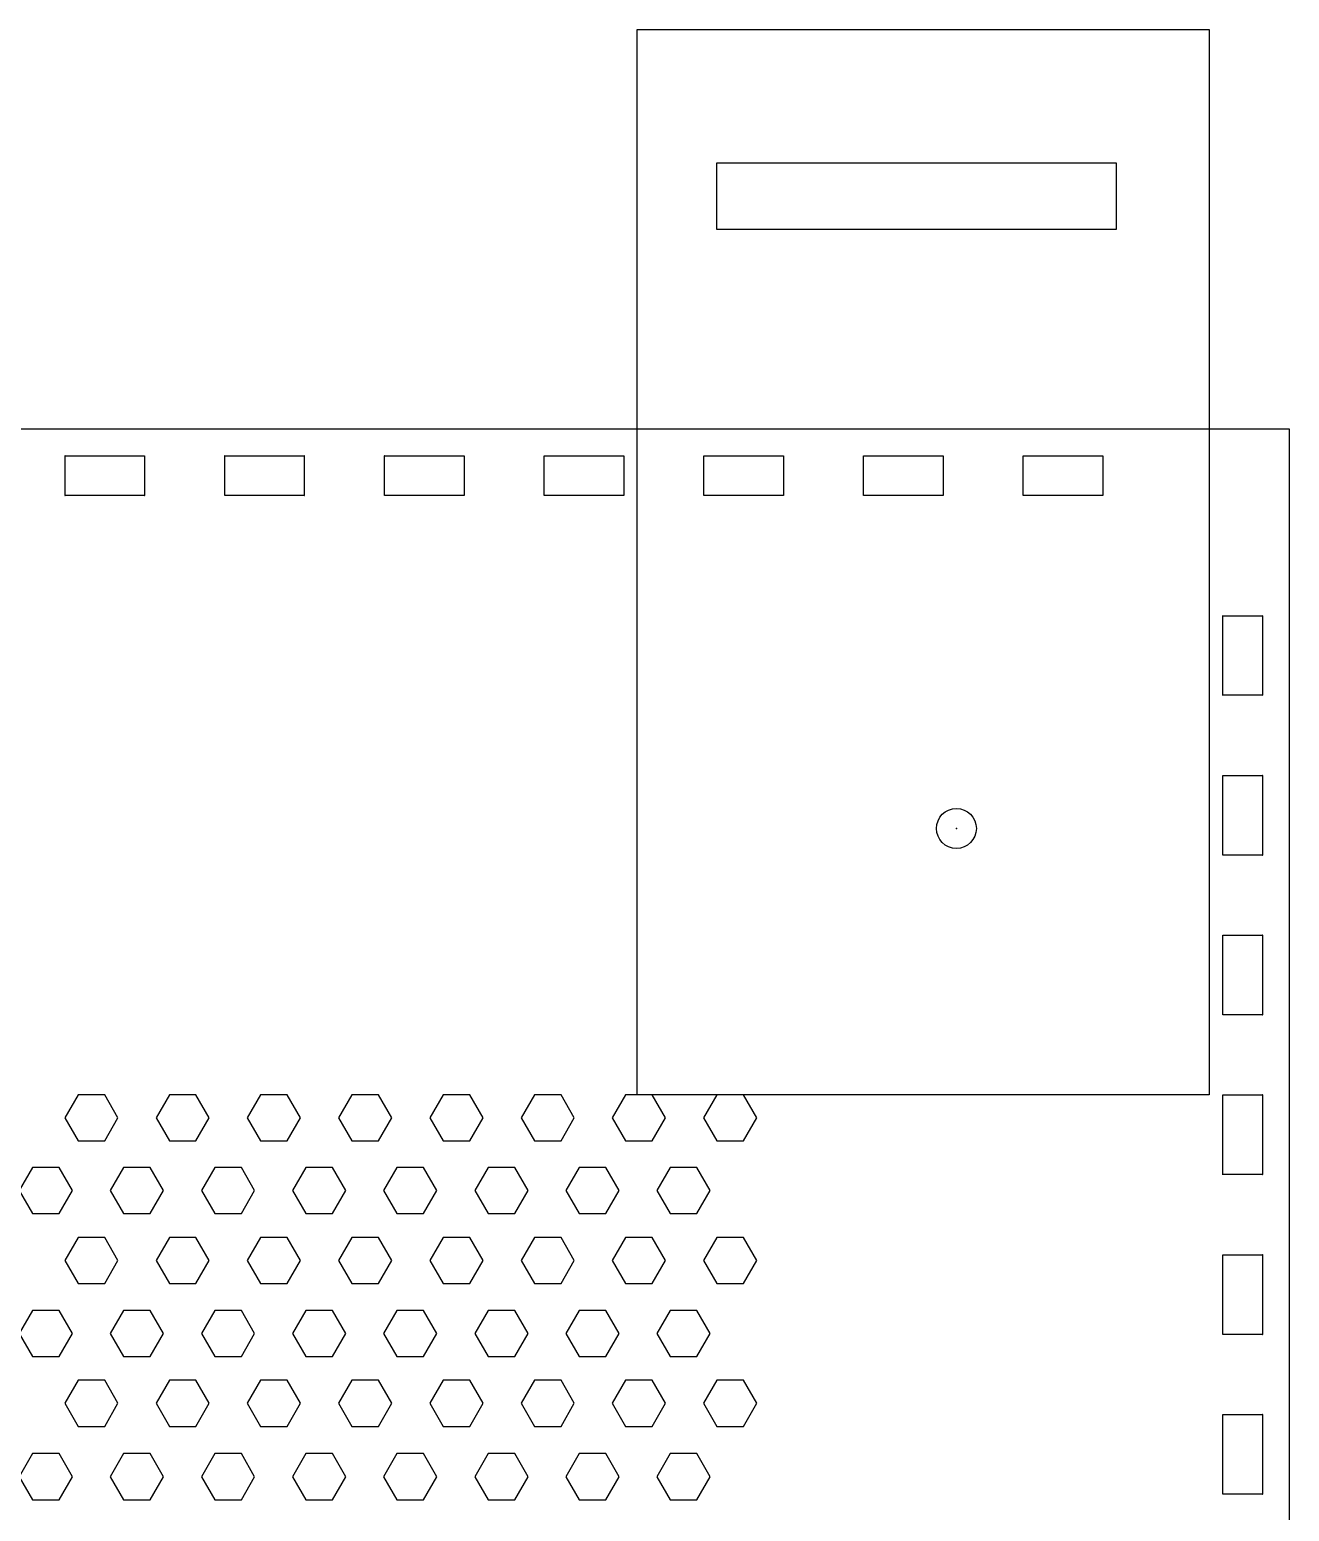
# Model space of a CAD drawing. Header units: millimetres. Extents: x 0 to 382, y -305 to 30.
# Drawn here: x 95.4 to 190, y -81.3 to 30 of the extents above; entities that cross this region are included whole.
import ezdxf

# ---------------------------------------------------------------- set-up
doc = ezdxf.new("R2010")
doc.units = ezdxf.units.MM
doc.header["$MEASUREMENT"] = 0
for name, color, linetype in [('boite_babycare v9_Sketch1', 7, 'Continuous'), ('boite_babycare v9_Sketch11', 7, 'Continuous'), ('boite_babycare v9_Sketch3', 7, 'Continuous'), ('boite_babycare v9_Sketch8', 7, 'Continuous')]:
    doc.layers.add(name, color=color, linetype=linetype)

msp = doc.modelspace()

# ---------------------------------------------------------------- linework, layer by layer
at = {"layer": 'boite_babycare v9_Sketch1'}
for p, q in [((190.01, 0), (0.01, 0)), ((190.02, -190.01), (190.02, -0.01)), ((98.02, -4.99), (98.02, -2.01)), ((98.02, -2.01), (101.01, -2.01)), ((101.01, -2.01), (104, -2.01)), ((104, -2.01), (104, -4.99)), ((110.02, -2.01), (113.01, -2.01)), ((110.02, -4.99), (110.02, -2.01)), ((113.01, -2.01), (116, -2.01)), ((116, -2.01), (116, -4.99)), ((122.02, -4.99), (122.02, -2.01)), ((122.02, -2.01), (125.01, -2.01)), ((125.01, -2.01), (128, -2.01)), ((128, -2.01), (128, -4.99)), ((134.02, -2.01), (137.01, -2.01)), ((134.02, -4.99), (134.02, -2.01)), ((137.01, -2.01), (140, -2.01)), ((140, -2.01), (140, -4.99)), ((146.02, -4.99), (146.02, -2.01)), ((146.02, -2.01), (149.01, -2.01)), ((149.01, -2.01), (152, -2.01)), ((152, -2.01), (152, -4.99)), ((158.02, -4.99), (158.02, -2.01)), ((158.02, -2.01), (161.01, -2.01)), ((161.01, -2.01), (164, -2.01)), ((164, -2.01), (164, -4.99)), ((170.02, -4.99), (170.02, -2.01)), ((170.02, -2.01), (173.01, -2.01)), ((173.01, -2.01), (176, -2.01)), ((176, -2.01), (176, -4.99)), ((104, -4.99), (98.02, -4.99)), ((116, -4.99), (110.02, -4.99)), ((128, -4.99), (122.02, -4.99)), ((140, -4.99), (134.02, -4.99)), ((152, -4.99), (146.02, -4.99)), ((164, -4.99), (158.02, -4.99)), ((176, -4.99), (170.02, -4.99)), ((185.03, -20), (185.03, -14.02)), ((185.03, -14.02), (188.01, -14.02)), ((188.01, -14.02), (188.01, -17.01)), ((188.01, -17.01), (188.01, -20)), ((188.01, -20), (185.03, -20)), ((185.03, -32), (185.03, -26.02)), ((185.03, -26.02), (188.01, -26.02)), ((188.01, -26.02), (188.01, -29.01)), ((188.01, -29.01), (188.01, -32)), ((188.01, -32), (185.03, -32)), ((185.03, -44), (185.03, -38.02)), ((185.03, -38.02), (188.01, -38.02)), ((188.01, -38.02), (188.01, -41.01)), ((188.01, -41.01), (188.01, -44)), ((188.01, -44), (185.03, -44)), ((185.03, -50.02), (188.01, -50.02)), ((185.03, -56), (185.03, -50.02)), ((188.01, -50.02), (188.01, -53.01)), ((188.01, -53.01), (188.01, -56)), ((188.01, -56), (185.03, -56)), ((185.03, -62.02), (188.01, -62.02)), ((185.03, -68), (185.03, -62.02)), ((188.01, -62.02), (188.01, -65.01)), ((188.01, -65.01), (188.01, -68)), ((188.01, -68), (185.03, -68)), ((185.03, -80), (185.03, -74.02)), ((185.03, -74.02), (188.01, -74.02)), ((188.01, -74.02), (188.01, -77.01)), ((188.01, -77.01), (188.01, -80)), ((188.01, -80), (185.03, -80))]:
    msp.add_line(p, q, dxfattribs=at)
for points in [[(190.02, -0.01), (190.02, 0), (190.02, 0), (190.01, 0)], [(98.02, -2.01), (98.02, -2), (98.01, -2.01), (98.02, -2.01)], [(104, -2.01), (104.01, -2.01), (104, -2), (104, -2.01)], [(110.02, -2.01), (110.02, -2), (110.01, -2.01), (110.02, -2.01)], [(116, -2.01), (116.01, -2.01), (116, -2), (116, -2.01)], [(122.02, -2.01), (122.02, -2), (122.01, -2.01), (122.02, -2.01)], [(128, -2.01), (128.01, -2.01), (128, -2), (128, -2.01)], [(134.02, -2.01), (134.02, -2), (134.01, -2.01), (134.02, -2.01)], [(140, -2.01), (140.01, -2.01), (140, -2), (140, -2.01)], [(146.02, -2.01), (146.02, -2), (146.01, -2.01), (146.02, -2.01)], [(152, -2.01), (152.01, -2.01), (152, -2), (152, -2.01)], [(158.02, -2.01), (158.02, -2), (158.01, -2.01), (158.02, -2.01)], [(164, -2.01), (164.01, -2.01), (164, -2), (164, -2.01)], [(170.02, -2.01), (170.02, -2), (170.01, -2.01), (170.02, -2.01)], [(176, -2.01), (176.01, -2.01), (176, -2), (176, -2.01)], [(98.02, -4.99), (98.01, -4.99), (98.02, -5), (98.02, -4.99)], [(104, -4.99), (104, -5), (104.01, -4.99), (104, -4.99)], [(110.02, -4.99), (110.01, -4.99), (110.02, -5), (110.02, -4.99)], [(116, -4.99), (116, -5), (116.01, -4.99), (116, -4.99)], [(122.02, -4.99), (122.01, -4.99), (122.02, -5), (122.02, -4.99)], [(128, -4.99), (128, -5), (128.01, -4.99), (128, -4.99)], [(134.02, -4.99), (134.01, -4.99), (134.02, -5), (134.02, -4.99)], [(140, -4.99), (140, -5), (140.01, -4.99), (140, -4.99)], [(146.02, -4.99), (146.01, -4.99), (146.02, -5), (146.02, -4.99)], [(152, -4.99), (152, -5), (152.01, -4.99), (152, -4.99)], [(158.02, -4.99), (158.01, -4.99), (158.02, -5), (158.02, -4.99)], [(164, -4.99), (164, -5), (164.01, -4.99), (164, -4.99)], [(170.02, -4.99), (170.01, -4.99), (170.02, -5), (170.02, -4.99)], [(176, -4.99), (176, -5), (176.01, -4.99), (176, -4.99)], [(185.03, -14.02), (185.03, -14.01), (185.02, -14.02), (185.03, -14.02)], [(188.01, -14.02), (188.02, -14.02), (188.01, -14.01), (188.01, -14.02)], [(185.03, -20), (185.02, -20), (185.03, -20.01), (185.03, -20)], [(188.01, -20), (188.01, -20.01), (188.02, -20), (188.01, -20)], [(185.03, -26.02), (185.03, -26.01), (185.02, -26.02), (185.03, -26.02)], [(188.01, -26.02), (188.02, -26.02), (188.01, -26.01), (188.01, -26.02)], [(185.03, -32), (185.02, -32), (185.03, -32.01), (185.03, -32)], [(188.01, -32), (188.01, -32.01), (188.02, -32), (188.01, -32)], [(185.03, -38.02), (185.03, -38.01), (185.02, -38.02), (185.03, -38.02)], [(188.01, -38.02), (188.02, -38.02), (188.01, -38.01), (188.01, -38.02)], [(185.03, -44), (185.02, -44), (185.03, -44.01), (185.03, -44)], [(188.01, -44), (188.01, -44.01), (188.02, -44), (188.01, -44)], [(185.03, -50.02), (185.03, -50.01), (185.02, -50.02), (185.03, -50.02)], [(188.01, -50.02), (188.02, -50.02), (188.01, -50.01), (188.01, -50.02)], [(185.03, -56), (185.02, -56), (185.03, -56.01), (185.03, -56)], [(188.01, -56), (188.01, -56.01), (188.02, -56), (188.01, -56)], [(185.03, -62.02), (185.03, -62.01), (185.02, -62.02), (185.03, -62.02)], [(188.01, -62.02), (188.02, -62.02), (188.01, -62.01), (188.01, -62.02)], [(185.03, -68), (185.02, -68), (185.03, -68.01), (185.03, -68)], [(188.01, -68), (188.01, -68.01), (188.02, -68), (188.01, -68)], [(185.03, -74.02), (185.03, -74.01), (185.02, -74.02), (185.03, -74.02)], [(188.01, -74.02), (188.02, -74.02), (188.01, -74.01), (188.01, -74.02)], [(185.03, -80), (185.02, -80), (185.03, -80.01), (185.03, -80)], [(188.01, -80), (188.01, -80.01), (188.02, -80), (188.01, -80)]]:
    msp.add_open_spline(points, degree=3, dxfattribs=at)
at = {"layer": 'boite_babycare v9_Sketch11'}
for p, q in [((190.01, 0), (0.01, 0)), ((190.02, -190.01), (190.02, -0.01)), ((98.02, -4.99), (98.02, -2.01)), ((98.02, -2.01), (104, -2.01)), ((104, -2.01), (104, -4.99)), ((110.02, -4.99), (110.02, -2.01)), ((110.02, -2.01), (116, -2.01)), ((116, -2.01), (116, -4.99)), ((122.02, -2.01), (128, -2.01)), ((122.02, -4.99), (122.02, -2.01)), ((128, -2.01), (128, -4.99)), ((134.02, -2.01), (140, -2.01)), ((134.02, -4.99), (134.02, -2.01)), ((140, -2.01), (140, -4.99)), ((146.02, -4.99), (146.02, -2.01)), ((146.02, -2.01), (152, -2.01)), ((152, -2.01), (152, -4.99)), ((158.02, -4.99), (158.02, -2.01)), ((158.02, -2.01), (164, -2.01)), ((164, -2.01), (164, -4.99)), ((170.02, -4.99), (170.02, -2.01)), ((170.02, -2.01), (176, -2.01)), ((176, -2.01), (176, -4.99)), ((104, -4.99), (98.02, -4.99)), ((116, -4.99), (110.02, -4.99)), ((128, -4.99), (122.02, -4.99)), ((140, -4.99), (134.02, -4.99)), ((152, -4.99), (146.02, -4.99)), ((164, -4.99), (158.02, -4.99)), ((176, -4.99), (170.02, -4.99)), ((185.03, -20), (185.03, -14.02)), ((185.03, -14.02), (188.01, -14.02)), ((188.01, -14.02), (188.01, -20)), ((188.01, -20), (185.03, -20)), ((185.03, -32), (185.03, -26.02)), ((185.03, -26.02), (188.01, -26.02)), ((188.01, -26.02), (188.01, -32)), ((188.01, -32), (185.03, -32)), ((185.03, -38.02), (188.01, -38.02)), ((185.03, -44), (185.03, -38.02)), ((188.01, -38.02), (188.01, -44)), ((188.01, -44), (185.03, -44)), ((99, -50), (98, -51.73)), ((99, -50), (98, -51.73)), ((101, -50), (99, -50)), ((101, -50), (99, -50)), ((102, -51.73), (101, -50)), ((102, -51.73), (101, -50)), ((105.86, -50), (104.86, -51.73)), ((105.86, -50), (104.86, -51.73)), ((107.86, -50), (105.86, -50)), ((107.86, -50), (105.86, -50)), ((108.86, -51.73), (107.86, -50)), ((108.86, -51.73), (107.86, -50)), ((112.71, -50), (111.71, -51.73)), ((112.71, -50), (111.71, -51.73)), ((114.71, -50), (112.71, -50)), ((114.71, -50), (112.71, -50)), ((115.71, -51.73), (114.71, -50)), ((115.71, -51.73), (114.71, -50)), ((119.57, -50), (118.57, -51.73)), ((119.57, -50), (118.57, -51.73)), ((121.57, -50), (119.57, -50)), ((121.57, -50), (119.57, -50)), ((122.57, -51.73), (121.57, -50)), ((122.57, -51.73), (121.57, -50)), ((126.43, -50), (125.43, -51.73)), ((126.43, -50), (125.43, -51.73)), ((128.43, -50), (126.43, -50)), ((128.43, -50), (126.43, -50)), ((129.43, -51.73), (128.43, -50)), ((129.43, -51.73), (128.43, -50)), ((133.29, -50), (132.29, -51.73)), ((133.29, -50), (132.29, -51.73)), ((135.29, -50), (133.29, -50)), ((135.29, -50), (133.29, -50)), ((136.29, -51.73), (135.29, -50)), ((136.29, -51.73), (135.29, -50)), ((140.14, -50), (139.14, -51.73)), ((140.14, -50), (139.14, -51.73)), ((142.14, -50), (140.14, -50)), ((142.14, -50), (140.14, -50)), ((143.14, -51.73), (142.14, -50)), ((143.14, -51.73), (142.14, -50)), ((147, -50), (146, -51.73)), ((147, -50), (146, -51.73)), ((149, -50), (147, -50)), ((149, -50), (147, -50)), ((150, -51.73), (149, -50)), ((150, -51.73), (149, -50)), ((185.03, -56), (185.03, -50.02)), ((185.03, -50.02), (188.01, -50.02)), ((188.01, -50.02), (188.01, -56)), ((98, -51.73), (99, -53.46)), ((98, -51.73), (99, -53.46)), ((101, -53.46), (102, -51.73)), ((101, -53.46), (102, -51.73)), ((104.86, -51.73), (105.86, -53.46)), ((104.86, -51.73), (105.86, -53.46)), ((107.86, -53.46), (108.86, -51.73)), ((107.86, -53.46), (108.86, -51.73)), ((111.71, -51.73), (112.71, -53.46)), ((111.71, -51.73), (112.71, -53.46)), ((114.71, -53.46), (115.71, -51.73)), ((114.71, -53.46), (115.71, -51.73)), ((118.57, -51.73), (119.57, -53.46)), ((118.57, -51.73), (119.57, -53.46)), ((121.57, -53.46), (122.57, -51.73)), ((121.57, -53.46), (122.57, -51.73)), ((125.43, -51.73), (126.43, -53.46)), ((125.43, -51.73), (126.43, -53.46)), ((128.43, -53.46), (129.43, -51.73)), ((128.43, -53.46), (129.43, -51.73)), ((132.29, -51.73), (133.29, -53.46)), ((132.29, -51.73), (133.29, -53.46)), ((135.29, -53.46), (136.29, -51.73)), ((135.29, -53.46), (136.29, -51.73)), ((139.14, -51.73), (140.14, -53.46)), ((139.14, -51.73), (140.14, -53.46)), ((142.14, -53.46), (143.14, -51.73)), ((142.14, -53.46), (143.14, -51.73)), ((146, -51.73), (147, -53.46)), ((146, -51.73), (147, -53.46)), ((149, -53.46), (150, -51.73)), ((149, -53.46), (150, -51.73)), ((99, -53.46), (101, -53.46)), ((99, -53.46), (101, -53.46)), ((105.86, -53.46), (107.86, -53.46)), ((105.86, -53.46), (107.86, -53.46)), ((112.71, -53.46), (114.71, -53.46)), ((112.71, -53.46), (114.71, -53.46)), ((119.57, -53.46), (121.57, -53.46)), ((119.57, -53.46), (121.57, -53.46)), ((126.43, -53.46), (128.43, -53.46)), ((126.43, -53.46), (128.43, -53.46)), ((133.29, -53.46), (135.29, -53.46)), ((133.29, -53.46), (135.29, -53.46)), ((140.14, -53.46), (142.14, -53.46)), ((140.14, -53.46), (142.14, -53.46)), ((147, -53.46), (149, -53.46)), ((147, -53.46), (149, -53.46)), ((95.58, -55.46), (94.58, -57.19)), ((95.58, -55.46), (94.58, -57.19)), ((97.58, -55.46), (95.58, -55.46)), ((97.58, -55.46), (95.58, -55.46)), ((98.58, -57.19), (97.58, -55.46)), ((98.58, -57.19), (97.58, -55.46)), ((102.42, -55.46), (101.42, -57.19)), ((102.42, -55.46), (101.42, -57.19)), ((104.42, -55.46), (102.42, -55.46)), ((104.42, -55.46), (102.42, -55.46)), ((105.42, -57.19), (104.42, -55.46)), ((105.42, -57.19), (104.42, -55.46)), ((109.27, -55.46), (108.27, -57.19)), ((109.27, -55.46), (108.27, -57.19)), ((111.27, -55.46), (109.27, -55.46)), ((111.27, -55.46), (109.27, -55.46)), ((112.27, -57.19), (111.27, -55.46)), ((112.27, -57.19), (111.27, -55.46)), ((116.12, -55.46), (115.12, -57.19)), ((116.12, -55.46), (115.12, -57.19)), ((118.12, -55.46), (116.12, -55.46)), ((118.12, -55.46), (116.12, -55.46)), ((119.12, -57.19), (118.12, -55.46)), ((119.12, -57.19), (118.12, -55.46)), ((122.96, -55.46), (121.96, -57.19)), ((122.96, -55.46), (121.96, -57.19)), ((124.96, -55.46), (122.96, -55.46)), ((124.96, -55.46), (122.96, -55.46)), ((125.96, -57.19), (124.96, -55.46)), ((125.96, -57.19), (124.96, -55.46)), ((129.81, -55.46), (128.81, -57.19)), ((129.81, -55.46), (128.81, -57.19)), ((131.81, -55.46), (129.81, -55.46)), ((131.81, -55.46), (129.81, -55.46)), ((132.81, -57.19), (131.81, -55.46)), ((132.81, -57.19), (131.81, -55.46)), ((136.65, -55.46), (135.65, -57.19)), ((136.65, -55.46), (135.65, -57.19)), ((138.65, -55.46), (136.65, -55.46)), ((138.65, -55.46), (136.65, -55.46)), ((139.65, -57.19), (138.65, -55.46)), ((139.65, -57.19), (138.65, -55.46)), ((143.5, -55.46), (142.5, -57.19)), ((143.5, -55.46), (142.5, -57.19)), ((145.5, -55.46), (143.5, -55.46)), ((145.5, -55.46), (143.5, -55.46)), ((146.5, -57.19), (145.5, -55.46)), ((146.5, -57.19), (145.5, -55.46)), ((188.01, -56), (185.03, -56)), ((94.58, -57.19), (95.58, -58.92)), ((94.58, -57.19), (95.58, -58.92)), ((97.58, -58.92), (98.58, -57.19)), ((97.58, -58.92), (98.58, -57.19)), ((101.42, -57.19), (102.42, -58.92)), ((101.42, -57.19), (102.42, -58.92)), ((104.42, -58.92), (105.42, -57.19)), ((104.42, -58.92), (105.42, -57.19)), ((108.27, -57.19), (109.27, -58.92)), ((108.27, -57.19), (109.27, -58.92)), ((111.27, -58.92), (112.27, -57.19)), ((111.27, -58.92), (112.27, -57.19)), ((115.12, -57.19), (116.12, -58.92)), ((115.12, -57.19), (116.12, -58.92)), ((118.12, -58.92), (119.12, -57.19)), ((118.12, -58.92), (119.12, -57.19)), ((121.96, -57.19), (122.96, -58.92)), ((121.96, -57.19), (122.96, -58.92)), ((124.96, -58.92), (125.96, -57.19)), ((124.96, -58.92), (125.96, -57.19)), ((128.81, -57.19), (129.81, -58.92)), ((128.81, -57.19), (129.81, -58.92)), ((131.81, -58.92), (132.81, -57.19)), ((131.81, -58.92), (132.81, -57.19)), ((135.65, -57.19), (136.65, -58.92)), ((135.65, -57.19), (136.65, -58.92)), ((138.65, -58.92), (139.65, -57.19)), ((138.65, -58.92), (139.65, -57.19)), ((142.5, -57.19), (143.5, -58.92)), ((142.5, -57.19), (143.5, -58.92)), ((145.5, -58.92), (146.5, -57.19)), ((145.5, -58.92), (146.5, -57.19)), ((95.58, -58.92), (97.58, -58.92)), ((95.58, -58.92), (97.58, -58.92)), ((102.42, -58.92), (104.42, -58.92)), ((102.42, -58.92), (104.42, -58.92)), ((109.27, -58.92), (111.27, -58.92)), ((109.27, -58.92), (111.27, -58.92)), ((116.12, -58.92), (118.12, -58.92)), ((116.12, -58.92), (118.12, -58.92)), ((122.96, -58.92), (124.96, -58.92)), ((122.96, -58.92), (124.96, -58.92)), ((129.81, -58.92), (131.81, -58.92)), ((129.81, -58.92), (131.81, -58.92)), ((136.65, -58.92), (138.65, -58.92)), ((136.65, -58.92), (138.65, -58.92)), ((143.5, -58.92), (145.5, -58.92)), ((143.5, -58.92), (145.5, -58.92)), ((99, -60.72), (98, -62.45)), ((101, -60.72), (99, -60.72)), ((102, -62.45), (101, -60.72)), ((105.86, -60.72), (104.86, -62.45)), ((107.86, -60.72), (105.86, -60.72)), ((108.86, -62.45), (107.86, -60.72)), ((112.71, -60.72), (111.71, -62.45)), ((114.71, -60.72), (112.71, -60.72)), ((115.71, -62.45), (114.71, -60.72)), ((119.57, -60.72), (118.57, -62.45)), ((121.57, -60.72), (119.57, -60.72)), ((122.57, -62.45), (121.57, -60.72)), ((126.43, -60.72), (125.43, -62.45)), ((128.43, -60.72), (126.43, -60.72)), ((129.43, -62.45), (128.43, -60.72)), ((133.29, -60.72), (132.29, -62.45)), ((135.29, -60.72), (133.29, -60.72)), ((136.29, -62.45), (135.29, -60.72)), ((140.14, -60.72), (139.14, -62.45)), ((142.14, -60.72), (140.14, -60.72)), ((143.14, -62.45), (142.14, -60.72)), ((147, -60.72), (146, -62.45)), ((149, -60.72), (147, -60.72)), ((150, -62.45), (149, -60.72)), ((185.03, -62.02), (188.01, -62.02)), ((185.03, -68), (185.03, -62.02)), ((188.01, -62.02), (188.01, -68)), ((98, -62.45), (99, -64.18)), ((101, -64.18), (102, -62.45)), ((104.86, -62.45), (105.86, -64.18)), ((107.86, -64.18), (108.86, -62.45)), ((111.71, -62.45), (112.71, -64.18)), ((114.71, -64.18), (115.71, -62.45)), ((118.57, -62.45), (119.57, -64.18)), ((121.57, -64.18), (122.57, -62.45)), ((125.43, -62.45), (126.43, -64.18)), ((128.43, -64.18), (129.43, -62.45)), ((132.29, -62.45), (133.29, -64.18)), ((135.29, -64.18), (136.29, -62.45)), ((139.14, -62.45), (140.14, -64.18)), ((142.14, -64.18), (143.14, -62.45)), ((146, -62.45), (147, -64.18)), ((149, -64.18), (150, -62.45)), ((99, -64.18), (101, -64.18)), ((105.86, -64.18), (107.86, -64.18)), ((112.71, -64.18), (114.71, -64.18)), ((119.57, -64.18), (121.57, -64.18)), ((126.43, -64.18), (128.43, -64.18)), ((133.29, -64.18), (135.29, -64.18)), ((140.14, -64.18), (142.14, -64.18)), ((147, -64.18), (149, -64.18)), ((95.58, -66.21), (94.58, -67.94)), ((97.58, -66.21), (95.58, -66.21)), ((98.58, -67.94), (97.58, -66.21)), ((102.42, -66.21), (101.42, -67.94)), ((104.42, -66.21), (102.42, -66.21)), ((105.42, -67.94), (104.42, -66.21)), ((109.27, -66.21), (108.27, -67.94)), ((111.27, -66.21), (109.27, -66.21)), ((112.27, -67.94), (111.27, -66.21)), ((116.12, -66.21), (115.12, -67.94)), ((118.12, -66.21), (116.12, -66.21)), ((119.12, -67.94), (118.12, -66.21)), ((122.96, -66.21), (121.96, -67.94)), ((124.96, -66.21), (122.96, -66.21)), ((125.96, -67.94), (124.96, -66.21)), ((129.81, -66.21), (128.81, -67.94)), ((131.81, -66.21), (129.81, -66.21)), ((132.81, -67.94), (131.81, -66.21)), ((136.65, -66.21), (135.65, -67.94)), ((138.65, -66.21), (136.65, -66.21)), ((139.65, -67.94), (138.65, -66.21)), ((143.5, -66.21), (142.5, -67.94)), ((145.5, -66.21), (143.5, -66.21)), ((146.5, -67.94), (145.5, -66.21)), ((94.58, -67.94), (95.58, -69.67)), ((97.58, -69.67), (98.58, -67.94)), ((101.42, -67.94), (102.42, -69.67)), ((104.42, -69.67), (105.42, -67.94)), ((108.27, -67.94), (109.27, -69.67)), ((111.27, -69.67), (112.27, -67.94)), ((115.12, -67.94), (116.12, -69.67)), ((118.12, -69.67), (119.12, -67.94)), ((121.96, -67.94), (122.96, -69.67)), ((124.96, -69.67), (125.96, -67.94)), ((128.81, -67.94), (129.81, -69.67)), ((131.81, -69.67), (132.81, -67.94)), ((135.65, -67.94), (136.65, -69.67)), ((138.65, -69.67), (139.65, -67.94)), ((142.5, -67.94), (143.5, -69.67)), ((145.5, -69.67), (146.5, -67.94)), ((188.01, -68), (185.03, -68)), ((95.58, -69.67), (97.58, -69.67)), ((102.42, -69.67), (104.42, -69.67)), ((109.27, -69.67), (111.27, -69.67)), ((116.12, -69.67), (118.12, -69.67)), ((122.96, -69.67), (124.96, -69.67)), ((129.81, -69.67), (131.81, -69.67)), ((136.65, -69.67), (138.65, -69.67)), ((143.5, -69.67), (145.5, -69.67)), ((99, -71.44), (98, -73.17)), ((101, -71.44), (99, -71.44)), ((102, -73.17), (101, -71.44)), ((105.86, -71.44), (104.86, -73.17)), ((107.86, -71.44), (105.86, -71.44)), ((108.86, -73.17), (107.86, -71.44)), ((112.71, -71.44), (111.71, -73.17)), ((114.71, -71.44), (112.71, -71.44)), ((115.71, -73.17), (114.71, -71.44)), ((119.57, -71.44), (118.57, -73.17)), ((121.57, -71.44), (119.57, -71.44)), ((122.57, -73.17), (121.57, -71.44)), ((126.43, -71.44), (125.43, -73.17)), ((128.43, -71.44), (126.43, -71.44)), ((129.43, -73.17), (128.43, -71.44)), ((133.29, -71.44), (132.29, -73.17)), ((135.29, -71.44), (133.29, -71.44)), ((136.29, -73.17), (135.29, -71.44)), ((140.14, -71.44), (139.14, -73.17)), ((142.14, -71.44), (140.14, -71.44)), ((143.14, -73.17), (142.14, -71.44)), ((147, -71.44), (146, -73.17)), ((149, -71.44), (147, -71.44)), ((150, -73.17), (149, -71.44)), ((98, -73.17), (99, -74.91)), ((101, -74.91), (102, -73.17)), ((104.86, -73.17), (105.86, -74.91)), ((107.86, -74.91), (108.86, -73.17)), ((111.71, -73.17), (112.71, -74.91)), ((114.71, -74.91), (115.71, -73.17)), ((118.57, -73.17), (119.57, -74.91)), ((121.57, -74.91), (122.57, -73.17)), ((125.43, -73.17), (126.43, -74.91)), ((128.43, -74.91), (129.43, -73.17)), ((132.29, -73.17), (133.29, -74.91)), ((135.29, -74.91), (136.29, -73.17)), ((139.14, -73.17), (140.14, -74.91)), ((142.14, -74.91), (143.14, -73.17)), ((146, -73.17), (147, -74.91)), ((149, -74.91), (150, -73.17)), ((185.03, -80), (185.03, -74.02)), ((185.03, -74.02), (188.01, -74.02)), ((188.01, -74.02), (188.01, -80)), ((99, -74.91), (101, -74.91)), ((105.86, -74.91), (107.86, -74.91)), ((112.71, -74.91), (114.71, -74.91)), ((119.57, -74.91), (121.57, -74.91)), ((126.43, -74.91), (128.43, -74.91)), ((133.29, -74.91), (135.29, -74.91)), ((140.14, -74.91), (142.14, -74.91)), ((147, -74.91), (149, -74.91)), ((95.58, -76.96), (94.58, -78.69)), ((97.58, -76.96), (95.58, -76.96)), ((98.58, -78.69), (97.58, -76.96)), ((102.42, -76.96), (101.42, -78.69)), ((104.42, -76.96), (102.42, -76.96)), ((105.42, -78.69), (104.42, -76.96)), ((109.27, -76.96), (108.27, -78.69)), ((111.27, -76.96), (109.27, -76.96)), ((112.27, -78.69), (111.27, -76.96)), ((116.12, -76.96), (115.12, -78.69)), ((118.12, -76.96), (116.12, -76.96)), ((119.12, -78.69), (118.12, -76.96)), ((122.96, -76.96), (121.96, -78.69)), ((124.96, -76.96), (122.96, -76.96)), ((125.96, -78.69), (124.96, -76.96)), ((129.81, -76.96), (128.81, -78.69)), ((131.81, -76.96), (129.81, -76.96)), ((132.81, -78.69), (131.81, -76.96)), ((136.65, -76.96), (135.65, -78.69)), ((138.65, -76.96), (136.65, -76.96)), ((139.65, -78.69), (138.65, -76.96)), ((143.5, -76.96), (142.5, -78.69)), ((145.5, -76.96), (143.5, -76.96)), ((146.5, -78.69), (145.5, -76.96)), ((94.58, -78.69), (95.58, -80.42)), ((97.58, -80.42), (98.58, -78.69)), ((101.42, -78.69), (102.42, -80.42)), ((104.42, -80.42), (105.42, -78.69)), ((108.27, -78.69), (109.27, -80.42)), ((111.27, -80.42), (112.27, -78.69)), ((115.12, -78.69), (116.12, -80.42)), ((118.12, -80.42), (119.12, -78.69)), ((121.96, -78.69), (122.96, -80.42)), ((124.96, -80.42), (125.96, -78.69)), ((128.81, -78.69), (129.81, -80.42)), ((131.81, -80.42), (132.81, -78.69)), ((135.65, -78.69), (136.65, -80.42)), ((138.65, -80.42), (139.65, -78.69)), ((142.5, -78.69), (143.5, -80.42)), ((145.5, -80.42), (146.5, -78.69)), ((188.01, -80), (185.03, -80)), ((95.58, -80.42), (97.58, -80.42)), ((102.42, -80.42), (104.42, -80.42)), ((109.27, -80.42), (111.27, -80.42)), ((116.12, -80.42), (118.12, -80.42)), ((122.96, -80.42), (124.96, -80.42)), ((129.81, -80.42), (131.81, -80.42)), ((136.65, -80.42), (138.65, -80.42)), ((143.5, -80.42), (145.5, -80.42))]:
    msp.add_line(p, q, dxfattribs=at)
msp.add_circle((165, -30), 1.5, dxfattribs=at)
for points in [[(190.02, -0.01), (190.02, 0), (190.02, 0), (190.01, 0)], [(98.02, -2.01), (98.01, -2.01), (98.01, -2.01), (98.02, -2.01)], [(104, -2.01), (104, -2.01), (104, -2.01), (104, -2.01)], [(110.02, -2.01), (110.01, -2.01), (110.01, -2.01), (110.02, -2.01)], [(116, -2.01), (116, -2.01), (116, -2.01), (116, -2.01)], [(122.02, -2.01), (122.01, -2.01), (122.01, -2.01), (122.02, -2.01)], [(128, -2.01), (128, -2.01), (128, -2.01), (128, -2.01)], [(134.02, -2.01), (134.01, -2.01), (134.01, -2.01), (134.02, -2.01)], [(140, -2.01), (140, -2.01), (140, -2.01), (140, -2.01)], [(146.02, -2.01), (146.01, -2.01), (146.01, -2.01), (146.02, -2.01)], [(152, -2.01), (152, -2.01), (152, -2.01), (152, -2.01)], [(158.02, -2.01), (158.01, -2.01), (158.01, -2.01), (158.02, -2.01)], [(164, -2.01), (164, -2.01), (164, -2.01), (164, -2.01)], [(170.02, -2.01), (170.01, -2.01), (170.01, -2.01), (170.02, -2.01)], [(176, -2.01), (176, -2.01), (176, -2.01), (176, -2.01)], [(98.02, -4.99), (98.02, -4.99), (98.02, -4.99), (98.02, -4.99)], [(104, -4.99), (104.01, -4.99), (104.01, -4.99), (104, -4.99)], [(110.02, -4.99), (110.02, -4.99), (110.02, -4.99), (110.02, -4.99)], [(116, -4.99), (116.01, -4.99), (116.01, -4.99), (116, -4.99)], [(122.02, -4.99), (122.02, -4.99), (122.02, -4.99), (122.02, -4.99)], [(128, -4.99), (128, -4.99), (128, -4.99), (128, -4.99)], [(134.02, -4.99), (134.02, -4.99), (134.02, -4.99), (134.02, -4.99)], [(140, -4.99), (140, -4.99), (140, -4.99), (140, -4.99)], [(146.02, -4.99), (146.02, -4.99), (146.02, -4.99), (146.02, -4.99)], [(152, -4.99), (152, -4.99), (152, -4.99), (152, -4.99)], [(158.02, -4.99), (158.02, -4.99), (158.02, -4.99), (158.02, -4.99)], [(164, -4.99), (164, -4.99), (164, -4.99), (164, -4.99)], [(170.02, -4.99), (170.02, -4.99), (170.02, -4.99), (170.02, -4.99)], [(176, -4.99), (176, -4.99), (176, -4.99), (176, -4.99)], [(185.03, -14.02), (185.03, -14.02), (185.03, -14.02), (185.03, -14.02)], [(188.01, -14.02), (188.01, -14.02), (188.01, -14.02), (188.01, -14.02)], [(185.03, -20), (185.03, -20.01), (185.03, -20.01), (185.03, -20)], [(188.01, -20), (188.01, -20), (188.01, -20), (188.01, -20)], [(185.03, -26.02), (185.03, -26.02), (185.03, -26.02), (185.03, -26.02)], [(188.01, -26.02), (188.01, -26.01), (188.01, -26.01), (188.01, -26.02)], [(185.03, -32), (185.03, -32), (185.03, -32), (185.03, -32)], [(188.01, -32), (188.01, -32), (188.01, -32), (188.01, -32)], [(185.03, -38.02), (185.03, -38.02), (185.03, -38.02), (185.03, -38.02)], [(188.01, -38.02), (188.01, -38.01), (188.01, -38.01), (188.01, -38.02)], [(185.03, -44), (185.03, -44), (185.03, -44), (185.03, -44)], [(188.01, -44), (188.01, -44), (188.01, -44), (188.01, -44)], [(185.03, -50.02), (185.03, -50.02), (185.03, -50.02), (185.03, -50.02)], [(188.01, -50.02), (188.01, -50.01), (188.01, -50.01), (188.01, -50.02)], [(185.03, -56), (185.03, -56.01), (185.03, -56.01), (185.03, -56)], [(188.01, -56), (188.01, -56), (188.01, -56), (188.01, -56)], [(185.03, -62.02), (185.03, -62.02), (185.03, -62.02), (185.03, -62.02)], [(188.01, -62.02), (188.01, -62.01), (188.01, -62.01), (188.01, -62.02)], [(185.03, -68), (185.03, -68.01), (185.03, -68.01), (185.03, -68)], [(188.01, -68), (188.01, -68), (188.01, -68), (188.01, -68)], [(185.03, -74.02), (185.03, -74.02), (185.03, -74.02), (185.03, -74.02)], [(188.01, -74.02), (188.01, -74.01), (188.01, -74.01), (188.01, -74.02)], [(185.03, -80), (185.03, -80.01), (185.03, -80.01), (185.03, -80)], [(188.01, -80), (188.01, -80), (188.01, -80), (188.01, -80)]]:
    msp.add_open_spline(points, degree=3, dxfattribs=at)
at = {"layer": 'boite_babycare v9_Sketch3'}
msp.add_point((165, -30), dxfattribs=at)
at = {"layer": 'boite_babycare v9_Sketch8'}
for p, q in [((141, 30), (184, 30)), ((141, -50), (141, 30)), ((184, 30), (184, -50)), ((147, 20), (177, 20)), ((147, 15), (147, 20)), ((177, 20), (177, 15)), ((177, 15), (147, 15)), ((190.01, 0), (0.01, 0)), ((190.02, -190.01), (190.02, -0.01)), ((98.02, -4.99), (98.02, -2.01)), ((98.02, -2.01), (104, -2.01)), ((104, -2.01), (104, -4.99)), ((110.02, -2.01), (116, -2.01)), ((110.02, -4.99), (110.02, -2.01)), ((116, -2.01), (116, -4.99)), ((122.02, -4.99), (122.02, -2.01)), ((122.02, -2.01), (128, -2.01)), ((128, -2.01), (128, -4.99)), ((134.02, -4.99), (134.02, -2.01)), ((134.02, -2.01), (140, -2.01)), ((140, -2.01), (140, -4.99)), ((146.02, -4.99), (146.02, -2.01)), ((146.02, -2.01), (152, -2.01)), ((152, -2.01), (152, -4.99)), ((158.02, -4.99), (158.02, -2.01)), ((158.02, -2.01), (164, -2.01)), ((164, -2.01), (164, -4.99)), ((170.02, -2.01), (176, -2.01)), ((170.02, -4.99), (170.02, -2.01)), ((176, -2.01), (176, -4.99)), ((104, -4.99), (98.02, -4.99)), ((116, -4.99), (110.02, -4.99)), ((128, -4.99), (122.02, -4.99)), ((140, -4.99), (134.02, -4.99)), ((152, -4.99), (146.02, -4.99)), ((164, -4.99), (158.02, -4.99)), ((176, -4.99), (170.02, -4.99)), ((185.03, -20), (185.03, -14.02)), ((185.03, -14.02), (188.01, -14.02)), ((188.01, -14.02), (188.01, -20)), ((188.01, -20), (185.03, -20)), ((185.03, -26.02), (188.01, -26.02)), ((185.03, -32), (185.03, -26.02)), ((188.01, -26.02), (188.01, -32)), ((188.01, -32), (185.03, -32)), ((185.03, -44), (185.03, -38.02)), ((185.03, -38.02), (188.01, -38.02)), ((188.01, -38.02), (188.01, -44)), ((188.01, -44), (185.03, -44)), ((184, -50), (141, -50)), ((185.03, -56), (185.03, -50.02)), ((185.03, -50.02), (188.01, -50.02)), ((188.01, -50.02), (188.01, -56)), ((188.01, -56), (185.03, -56)), ((185.03, -68), (185.03, -62.02)), ((185.03, -62.02), (188.01, -62.02)), ((188.01, -62.02), (188.01, -68)), ((188.01, -68), (185.03, -68)), ((185.03, -74.02), (188.01, -74.02)), ((185.03, -80), (185.03, -74.02)), ((188.01, -74.02), (188.01, -80)), ((188.01, -80), (185.03, -80))]:
    msp.add_line(p, q, dxfattribs=at)
msp.add_circle((165, -30), 1.5, dxfattribs=at)
for points in [[(190.02, -0.01), (190.02, 0), (190.02, 0), (190.01, 0)], [(98.02, -2.01), (98.01, -2.01), (98.01, -2.01), (98.02, -2.01)], [(104, -2.01), (104, -2.01), (104, -2.01), (104, -2.01)], [(110.02, -2.01), (110.01, -2.01), (110.01, -2.01), (110.02, -2.01)], [(116, -2.01), (116, -2.01), (116, -2.01), (116, -2.01)], [(122.02, -2.01), (122.01, -2.01), (122.01, -2.01), (122.02, -2.01)], [(128, -2.01), (128, -2.01), (128, -2.01), (128, -2.01)], [(134.02, -2.01), (134.01, -2.01), (134.01, -2.01), (134.02, -2.01)], [(140, -2.01), (140, -2.01), (140, -2.01), (140, -2.01)], [(146.02, -2.01), (146.01, -2.01), (146.01, -2.01), (146.02, -2.01)], [(152, -2.01), (152, -2.01), (152, -2.01), (152, -2.01)], [(158.02, -2.01), (158.01, -2.01), (158.01, -2.01), (158.02, -2.01)], [(164, -2.01), (164, -2.01), (164, -2.01), (164, -2.01)], [(170.02, -2.01), (170.01, -2.01), (170.01, -2.01), (170.02, -2.01)], [(176, -2.01), (176, -2.01), (176, -2.01), (176, -2.01)], [(98.02, -4.99), (98.02, -4.99), (98.02, -4.99), (98.02, -4.99)], [(104, -4.99), (104.01, -4.99), (104.01, -4.99), (104, -4.99)], [(110.02, -4.99), (110.02, -4.99), (110.02, -4.99), (110.02, -4.99)], [(116, -4.99), (116.01, -4.99), (116.01, -4.99), (116, -4.99)], [(122.02, -4.99), (122.02, -4.99), (122.02, -4.99), (122.02, -4.99)], [(128, -4.99), (128, -4.99), (128, -4.99), (128, -4.99)], [(134.02, -4.99), (134.02, -4.99), (134.02, -4.99), (134.02, -4.99)], [(140, -4.99), (140, -4.99), (140, -4.99), (140, -4.99)], [(146.02, -4.99), (146.02, -4.99), (146.02, -4.99), (146.02, -4.99)], [(152, -4.99), (152, -4.99), (152, -4.99), (152, -4.99)], [(158.02, -4.99), (158.02, -4.99), (158.02, -4.99), (158.02, -4.99)], [(164, -4.99), (164, -4.99), (164, -4.99), (164, -4.99)], [(170.02, -4.99), (170.02, -4.99), (170.02, -4.99), (170.02, -4.99)], [(176, -4.99), (176, -4.99), (176, -4.99), (176, -4.99)], [(185.03, -14.02), (185.03, -14.02), (185.03, -14.02), (185.03, -14.02)], [(188.01, -14.02), (188.01, -14.02), (188.01, -14.02), (188.01, -14.02)], [(185.03, -20), (185.03, -20.01), (185.03, -20.01), (185.03, -20)], [(188.01, -20), (188.01, -20), (188.01, -20), (188.01, -20)], [(185.03, -26.02), (185.03, -26.02), (185.03, -26.02), (185.03, -26.02)], [(188.01, -26.02), (188.01, -26.01), (188.01, -26.01), (188.01, -26.02)], [(185.03, -32), (185.03, -32), (185.03, -32), (185.03, -32)], [(188.01, -32), (188.01, -32), (188.01, -32), (188.01, -32)], [(185.03, -38.02), (185.03, -38.02), (185.03, -38.02), (185.03, -38.02)], [(188.01, -38.02), (188.01, -38.01), (188.01, -38.01), (188.01, -38.02)], [(185.03, -44), (185.03, -44), (185.03, -44), (185.03, -44)], [(188.01, -44), (188.01, -44), (188.01, -44), (188.01, -44)], [(185.03, -50.02), (185.03, -50.02), (185.03, -50.02), (185.03, -50.02)], [(188.01, -50.02), (188.01, -50.01), (188.01, -50.01), (188.01, -50.02)], [(185.03, -56), (185.03, -56.01), (185.03, -56.01), (185.03, -56)], [(188.01, -56), (188.01, -56), (188.01, -56), (188.01, -56)], [(185.03, -62.02), (185.03, -62.02), (185.03, -62.02), (185.03, -62.02)], [(188.01, -62.02), (188.01, -62.01), (188.01, -62.01), (188.01, -62.02)], [(185.03, -68), (185.03, -68.01), (185.03, -68.01), (185.03, -68)], [(188.01, -68), (188.01, -68), (188.01, -68), (188.01, -68)], [(185.03, -74.02), (185.03, -74.02), (185.03, -74.02), (185.03, -74.02)], [(188.01, -74.02), (188.01, -74.01), (188.01, -74.01), (188.01, -74.02)], [(185.03, -80), (185.03, -80.01), (185.03, -80.01), (185.03, -80)], [(188.01, -80), (188.01, -80), (188.01, -80), (188.01, -80)]]:
    msp.add_open_spline(points, degree=3, dxfattribs=at)

doc.saveas('drawing.dxf')
